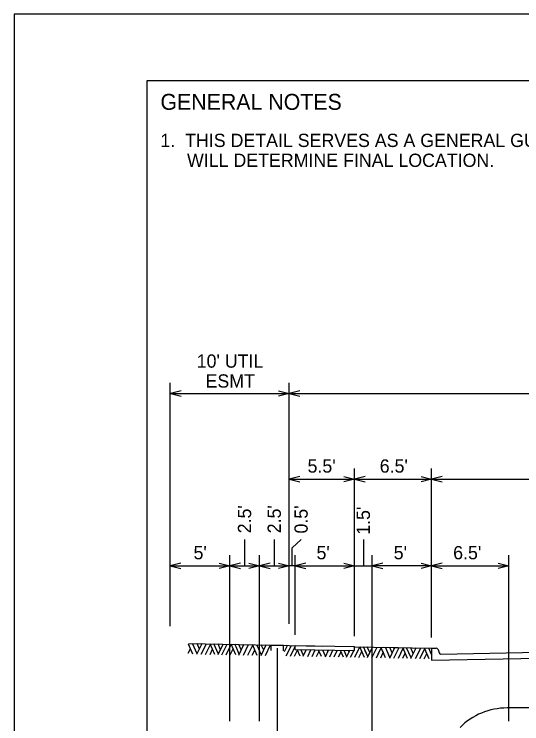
# Model space of a CAD drawing. Extents: x 2082877.3 to 2082885.8, y 13331283.2 to 13331294.2.
# Drawn here: x 2082877.29 to 2082881.1, y 13331288.87 to 13331294.21 of the extents above; entities that cross this region are included whole.
import ezdxf

# ---------------------------------------------------------------- set-up
doc = ezdxf.new("R2010")
doc.units = 0
for name, color, linetype in [('Default', 7, 'Continuous'), ('Detail', 7, 'Continuous'), ('Detail Label', 7, 'Continuous'), ('Non-Print', 7, 'Continuous'), ('Sheet Title Block', 7, 'Continuous')]:
    doc.layers.add(name, color=color, linetype=linetype)

msp = doc.modelspace()

# ---------------------------------------------------------------- linework, layer by layer
at = {"layer": 'Default'}
msp.add_line((2082878.4599, 13331289.6044), (2082878.4599, 13331291.4359), dxfattribs=at)
at = {"layer": 'Detail'}
for p, q in [((2082879.3538, 13331289.6209), (2082879.3538, 13331291.4359)), ((2082878.5954, 13331289.3992), (2082878.6119, 13331289.4335)), ((2082878.5954, 13331289.3992), (2082878.6119, 13331289.4335)), ((2082878.6299, 13331289.3931), (2082878.5968, 13331289.4681)), ((2082878.6299, 13331289.3931), (2082878.5968, 13331289.4681)), ((2082878.5969, 13331289.4739), (2082879.6069, 13331289.4537)), ((2082878.5969, 13331289.4739), (2082879.6069, 13331289.4537)), ((2082878.6617, 13331289.3957), (2082878.6276, 13331289.4733)), ((2082878.6617, 13331289.3957), (2082878.6276, 13331289.4733)), ((2082878.6602, 13331289.3925), (2082878.6988, 13331289.4719)), ((2082878.6602, 13331289.3925), (2082878.6988, 13331289.4719)), ((2082878.679, 13331289.4314), (2082878.661, 13331289.4726)), ((2082878.679, 13331289.4314), (2082878.661, 13331289.4726)), ((2082878.6948, 13331289.465), (2082878.6918, 13331289.472)), ((2082878.6948, 13331289.465), (2082878.6918, 13331289.472)), ((2082878.6922, 13331289.3918), (2082878.731, 13331289.4712)), ((2082878.6922, 13331289.3918), (2082878.731, 13331289.4712)), ((2082878.7254, 13331289.3912), (2082878.7615, 13331289.4658)), ((2082878.7254, 13331289.3912), (2082878.7615, 13331289.4658)), ((2082878.7593, 13331289.3905), (2082878.7777, 13331289.4291)), ((2082878.7593, 13331289.3905), (2082878.7777, 13331289.4291)), ((2082878.7953, 13331289.3898), (2082878.7594, 13331289.4707)), ((2082878.7953, 13331289.3898), (2082878.7594, 13331289.4707)), ((2082878.8217, 13331289.3929), (2082878.7877, 13331289.4701)), ((2082878.8217, 13331289.3929), (2082878.7877, 13331289.4701)), ((2082878.8379, 13331289.4261), (2082878.8189, 13331289.4695)), ((2082878.8379, 13331289.4261), (2082878.8189, 13331289.4695)), ((2082878.8198, 13331289.3893), (2082878.8584, 13331289.4687)), ((2082878.8198, 13331289.3893), (2082878.8584, 13331289.4687)), ((2082878.8487, 13331289.3887), (2082878.8873, 13331289.4681)), ((2082878.8487, 13331289.3887), (2082878.8873, 13331289.4681)), ((2082878.8548, 13331289.4607), (2082878.8513, 13331289.4688)), ((2082878.8548, 13331289.4607), (2082878.8513, 13331289.4688)), ((2082878.8804, 13331289.3881), (2082878.918, 13331289.4663)), ((2082878.8804, 13331289.3881), (2082878.918, 13331289.4663)), ((2082878.911, 13331289.3875), (2082878.9328, 13331289.4328)), ((2082878.911, 13331289.3875), (2082878.9328, 13331289.4328)), ((2082878.9532, 13331289.3866), (2082878.9177, 13331289.4675)), ((2082878.9532, 13331289.3866), (2082878.9177, 13331289.4675)), ((2082878.9544, 13331289.4486), (2082878.9465, 13331289.4669)), ((2082878.9544, 13331289.4486), (2082878.9465, 13331289.4669)), ((2082878.9789, 13331289.3933), (2082878.9544, 13331289.4486)), ((2082878.9789, 13331289.3933), (2082878.9544, 13331289.4486)), ((2082878.994, 13331289.424), (2082878.9752, 13331289.4663)), ((2082878.994, 13331289.424), (2082878.9752, 13331289.4663)), ((2082878.9755, 13331289.3862), (2082879.0142, 13331289.4656)), ((2082878.9755, 13331289.3862), (2082879.0142, 13331289.4656)), ((2082879.0101, 13331289.4572), (2082879.0065, 13331289.4657)), ((2082879.0101, 13331289.4572), (2082879.0065, 13331289.4657)), ((2082879.0101, 13331289.3855), (2082879.0491, 13331289.4649)), ((2082879.0101, 13331289.3855), (2082879.0491, 13331289.4649)), ((2082879.0433, 13331289.3848), (2082879.0798, 13331289.4594)), ((2082879.0433, 13331289.3848), (2082879.0798, 13331289.4594)), ((2082879.1132, 13331289.3834), (2082879.0775, 13331289.4643)), ((2082879.1132, 13331289.3834), (2082879.0775, 13331289.4643)), ((2082879.145, 13331289.386), (2082879.1109, 13331289.4636)), ((2082879.145, 13331289.386), (2082879.1109, 13331289.4636)), ((2082879.1435, 13331289.3828), (2082879.1822, 13331289.4622)), ((2082879.1435, 13331289.3828), (2082879.1822, 13331289.4622)), ((2082879.1623, 13331289.4217), (2082879.1443, 13331289.463)), ((2082879.1623, 13331289.4217), (2082879.1443, 13331289.463)), ((2082879.1781, 13331289.4553), (2082879.1751, 13331289.4623)), ((2082879.1781, 13331289.4553), (2082879.1751, 13331289.4623)), ((2082879.1756, 13331289.3822), (2082879.2144, 13331289.4616)), ((2082879.1756, 13331289.3822), (2082879.2144, 13331289.4616)), ((2082879.2185, 13331289.4196), (2082879.2185, 13331289.4615)), ((2082879.2185, 13331289.4615), (2082879.3126, 13331289.4596)), ((2082879.2648, 13331289.438), (2082879.2648, 13331287.8823)), ((2082879.3126, 13331289.4175), (2082879.3126, 13331289.4596)), ((2082879.3193, 13331289.4128), (2082879.3417, 13331289.459)), ((2082879.332, 13331289.379), (2082879.3706, 13331289.4584)), ((2082879.332, 13331289.379), (2082879.3706, 13331289.4584)), ((2082879.3381, 13331289.451), (2082879.3346, 13331289.4591)), ((2082879.3381, 13331289.451), (2082879.3346, 13331289.4591)), ((2082879.3637, 13331289.3784), (2082879.3985, 13331289.4506)), ((2082879.3985, 13331289.4284), (2082879.3985, 13331289.4581)), ((2082879.3985, 13331289.4581), (2082879.8451, 13331289.4492)), ((2082879.3985, 13331289.4284), (2082879.8451, 13331289.4194)), ((2082879.4365, 13331289.377), (2082879.4141, 13331289.428)), ((2082879.8451, 13331289.4194), (2082879.8451, 13331289.4492)), ((2082879.8451, 13331289.4489), (2082880.4258, 13331289.4373)), ((2082879.847, 13331289.3687), (2082879.8854, 13331289.4484)), ((2082879.9199, 13331289.3673), (2082879.8848, 13331289.4472)), ((2082879.9456, 13331289.374), (2082879.9129, 13331289.4479)), ((2082879.9606, 13331289.4047), (2082879.9419, 13331289.447)), ((2082879.9422, 13331289.3668), (2082879.9809, 13331289.4462)), ((2082879.9768, 13331289.3661), (2082880.0157, 13331289.4455)), ((2082880.01, 13331289.3655), (2082880.0487, 13331289.4449)), ((2082880.0799, 13331289.3641), (2082880.0464, 13331289.44)), ((2082880.0659, 13331289.4445), (2082880.3873, 13331289.4381)), ((2082880.1117, 13331289.3667), (2082880.0776, 13331289.4443)), ((2082880.1117, 13331289.3667), (2082880.0776, 13331289.4443)), ((2082880.1102, 13331289.3635), (2082880.1488, 13331289.4429)), ((2082880.1102, 13331289.3635), (2082880.1488, 13331289.4429)), ((2082880.129, 13331289.4024), (2082880.111, 13331289.4436)), ((2082880.129, 13331289.4024), (2082880.111, 13331289.4436)), ((2082880.1448, 13331289.436), (2082880.1418, 13331289.443)), ((2082880.1448, 13331289.436), (2082880.1418, 13331289.443)), ((2082880.1422, 13331289.3628), (2082880.181, 13331289.4422)), ((2082880.1422, 13331289.3628), (2082880.181, 13331289.4422)), ((2082880.1754, 13331289.3622), (2082880.2115, 13331289.4368)), ((2082880.1754, 13331289.3622), (2082880.2115, 13331289.4368)), ((2082880.2453, 13331289.3608), (2082880.2093, 13331289.4417)), ((2082880.2453, 13331289.3608), (2082880.2093, 13331289.4417)), ((2082880.2717, 13331289.3639), (2082880.2377, 13331289.4411)), ((2082880.2717, 13331289.3639), (2082880.2377, 13331289.4411)), ((2082880.2879, 13331289.3971), (2082880.2689, 13331289.4405)), ((2082880.2879, 13331289.3971), (2082880.2689, 13331289.4405)), ((2082880.2698, 13331289.3603), (2082880.3084, 13331289.4397)), ((2082880.2698, 13331289.3603), (2082880.3084, 13331289.4397)), ((2082880.3048, 13331289.4317), (2082880.3013, 13331289.4398)), ((2082880.3048, 13331289.4317), (2082880.3013, 13331289.4398)), ((2082880.3044, 13331289.3595), (2082880.3434, 13331289.4389)), ((2082880.3044, 13331289.3595), (2082880.3434, 13331289.4389)), ((2082880.3376, 13331289.3589), (2082880.3764, 13331289.4383)), ((2082880.3376, 13331289.3589), (2082880.3764, 13331289.4383)), ((2082880.4075, 13331289.3575), (2082880.374, 13331289.4334)), ((2082880.4075, 13331289.3575), (2082880.374, 13331289.4334)), ((2082880.4258, 13331289.3897), (2082880.4047, 13331289.4377)), ((2082880.4258, 13331289.4376), (2082880.4602, 13331289.4376)), ((2082880.4258, 13331289.4376), (2082880.4258, 13331289.3474)), ((2082879.0761, 13331289.3842), (2082879.0953, 13331289.4238)), ((2082879.0761, 13331289.3842), (2082879.0953, 13331289.4238)), ((2082879.3944, 13331289.3778), (2082879.4162, 13331289.4232)), ((2082879.3944, 13331289.3778), (2082879.4162, 13331289.4232)), ((2082879.4623, 13331289.3836), (2082879.4428, 13331289.4275)), ((2082879.4589, 13331289.3765), (2082879.4828, 13331289.4256)), ((2082879.4935, 13331289.3758), (2082879.5175, 13331289.4249)), ((2082879.5266, 13331289.3752), (2082879.5506, 13331289.4242)), ((2082879.5594, 13331289.3745), (2082879.5786, 13331289.4141)), ((2082879.5594, 13331289.3745), (2082879.5786, 13331289.4141)), ((2082879.5966, 13331289.3738), (2082879.5745, 13331289.4238)), ((2082879.6283, 13331289.3764), (2082879.6078, 13331289.4231)), ((2082879.6283, 13331289.3764), (2082879.6078, 13331289.4231)), ((2082879.6268, 13331289.3731), (2082879.6507, 13331289.4222)), ((2082879.6268, 13331289.3731), (2082879.6507, 13331289.4222)), ((2082879.6456, 13331289.4121), (2082879.6411, 13331289.4224)), ((2082879.6456, 13331289.4121), (2082879.6411, 13331289.4224)), ((2082879.6589, 13331289.3725), (2082879.6829, 13331289.4216)), ((2082879.6589, 13331289.3725), (2082879.6829, 13331289.4216)), ((2082879.6921, 13331289.3718), (2082879.7158, 13331289.4209)), ((2082879.6921, 13331289.3718), (2082879.7158, 13331289.4209)), ((2082879.7259, 13331289.3712), (2082879.7444, 13331289.4097)), ((2082879.7259, 13331289.3712), (2082879.7444, 13331289.4097)), ((2082879.762, 13331289.3704), (2082879.7398, 13331289.4204)), ((2082879.762, 13331289.3704), (2082879.7398, 13331289.4204)), ((2082879.7884, 13331289.3735), (2082879.7679, 13331289.4199)), ((2082879.7884, 13331289.3735), (2082879.7679, 13331289.4199)), ((2082879.7865, 13331289.37), (2082879.8103, 13331289.419)), ((2082879.7865, 13331289.37), (2082879.8103, 13331289.419)), ((2082879.8045, 13331289.4067), (2082879.7991, 13331289.4192)), ((2082879.8045, 13331289.4067), (2082879.7991, 13331289.4192)), ((2082879.8153, 13331289.3694), (2082879.8392, 13331289.4184)), ((2082879.8153, 13331289.3694), (2082879.8392, 13331289.4184)), ((2082879.847, 13331289.3687), (2082879.8707, 13331289.4178)), ((2082879.8777, 13331289.3681), (2082879.8995, 13331289.4135)), ((2082879.8777, 13331289.3681), (2082879.8995, 13331289.4135)), ((2082879.9199, 13331289.3673), (2082879.8979, 13331289.4173)), ((2082879.9456, 13331289.374), (2082879.9267, 13331289.4167)), ((2082879.9422, 13331289.3668), (2082879.9661, 13331289.4159)), ((2082879.9606, 13331289.4047), (2082879.9556, 13331289.4161)), ((2082879.9768, 13331289.3661), (2082880.0009, 13331289.4152)), ((2082880.01, 13331289.3655), (2082880.0339, 13331289.4145)), ((2082880.0428, 13331289.3648), (2082880.0619, 13331289.4045)), ((2082880.0428, 13331289.3648), (2082880.0619, 13331289.4045)), ((2082880.0799, 13331289.3641), (2082880.0578, 13331289.4141)), ((2082880.2093, 13331289.3615), (2082880.2277, 13331289.4001)), ((2082880.2093, 13331289.3615), (2082880.2277, 13331289.4001)), ((2082880.3044, 13331289.3595), (2082880.3285, 13331289.4086)), ((2082880.3044, 13331289.3595), (2082880.3285, 13331289.4086)), ((2082880.3376, 13331289.3589), (2082880.3616, 13331289.4079)), ((2082880.3376, 13331289.3589), (2082880.3616, 13331289.4079)), ((2082880.3704, 13331289.3582), (2082880.3896, 13331289.3979)), ((2082880.3704, 13331289.3582), (2082880.3896, 13331289.3979)), ((2082880.3704, 13331289.3582), (2082880.3896, 13331289.3979)), ((2082880.3704, 13331289.3582), (2082880.3896, 13331289.3979)), ((2082880.4075, 13331289.3575), (2082880.3854, 13331289.4075)), ((2082880.4075, 13331289.3575), (2082880.3854, 13331289.4075)), ((2082880.4258, 13331289.3474), (2082881.8114, 13331289.3751)), ((2082880.4737, 13331289.4279), (2082880.482, 13331289.4032)), ((2082880.4958, 13331289.3934), (2082881.8105, 13331289.4197)), ((2082884.0642, 13331288.9876), (2082880.9931, 13331288.9876))]:
    msp.add_line(p, q, dxfattribs=at)
for centre, radius, start, end in [((2082880.4602, 13331289.4233), 0.0143, 18.5502, 90), ((2082880.4956, 13331289.4077), 0.0143, 198.5502, 271.1458), ((2082880.9931, 13331288.4876), 0.5, 90, 135)]:
    msp.add_arc(centre, radius, start, end, dxfattribs=at)
at = {"layer": 'Detail Label'}
for p, q in [((2082878.4605, 13331291.3559), (2082879.3538, 13331291.3559)), ((2082879.3538, 13331291.3559), (2082884.2671, 13331291.3559)), ((2082879.8451, 13331289.5292), (2082879.8451, 13331290.7893)), ((2082880.4258, 13331289.5181), (2082880.4258, 13331290.7893)), ((2082879.3538, 13331290.7093), (2082879.8451, 13331290.7093)), ((2082879.8451, 13331290.7093), (2082880.4258, 13331290.7093)), ((2082880.4258, 13331290.7093), (2082883.1951, 13331290.7093)), ((2082879.0187, 13331290.2567), (2082879.0187, 13331290.0567)), ((2082879.2421, 13331290.2567), (2082879.2421, 13331290.0567)), ((2082879.3761, 13331290.1924), (2082879.4441, 13331290.2567)), ((2082879.9121, 13331290.2567), (2082879.9121, 13331290.0567)), ((2082879.3761, 13331290.0567), (2082879.3761, 13331290.1924)), ((2082878.9069, 13331288.8876), (2082878.9069, 13331290.1367)), ((2082879.1305, 13331288.8876), (2082879.1305, 13331290.1367)), ((2082879.3985, 13331289.5381), (2082879.3985, 13331290.1367)), ((2082879.9791, 13331288.2775), (2082879.9791, 13331290.1367)), ((2082881.0065, 13331288.8876), (2082881.0065, 13331290.1367)), ((2082878.4599, 13331290.0567), (2082878.9069, 13331290.0567)), ((2082878.9069, 13331290.0567), (2082879.1305, 13331290.0567)), ((2082879.1305, 13331290.0567), (2082879.3538, 13331290.0567)), ((2082879.3985, 13331290.0567), (2082879.3538, 13331290.0567)), ((2082879.3985, 13331290.0567), (2082879.8451, 13331290.0567)), ((2082879.8451, 13331290.0567), (2082879.9791, 13331290.0567)), ((2082880.4258, 13331290.0567), (2082879.9791, 13331290.0567)), ((2082880.4258, 13331290.0567), (2082881.0065, 13331290.0567))]:
    msp.add_line(p, q, dxfattribs=at)
for points in [[(2082878.5405, 13331291.3759), (2082878.4605, 13331291.3559), (2082878.5405, 13331291.3359)], [(2082878.5405, 13331291.3759), (2082878.4605, 13331291.3559), (2082878.5405, 13331291.3359)], [(2082879.2738, 13331291.3759), (2082879.3538, 13331291.3559), (2082879.2738, 13331291.3359)], [(2082879.2738, 13331291.3759), (2082879.3538, 13331291.3559), (2082879.2738, 13331291.3359)], [(2082879.4338, 13331291.3759), (2082879.3538, 13331291.3559), (2082879.4338, 13331291.3359)], [(2082879.4338, 13331291.3759), (2082879.3538, 13331291.3559), (2082879.4338, 13331291.3359)], [(2082879.4338, 13331290.7293), (2082879.3538, 13331290.7093), (2082879.4338, 13331290.6893)], [(2082879.4338, 13331290.7293), (2082879.3538, 13331290.7093), (2082879.4338, 13331290.6893)], [(2082879.7651, 13331290.7293), (2082879.8451, 13331290.7093), (2082879.7651, 13331290.6893)], [(2082879.7651, 13331290.7293), (2082879.8451, 13331290.7093), (2082879.7651, 13331290.6893)], [(2082879.9251, 13331290.7293), (2082879.8451, 13331290.7093), (2082879.9251, 13331290.6893)], [(2082879.9251, 13331290.7293), (2082879.8451, 13331290.7093), (2082879.9251, 13331290.6893)], [(2082880.3458, 13331290.7293), (2082880.4258, 13331290.7093), (2082880.3458, 13331290.6893)], [(2082880.3458, 13331290.7293), (2082880.4258, 13331290.7093), (2082880.3458, 13331290.6893)], [(2082880.5058, 13331290.7293), (2082880.4258, 13331290.7093), (2082880.5058, 13331290.6893)], [(2082880.5058, 13331290.7293), (2082880.4258, 13331290.7093), (2082880.5058, 13331290.6893)], [(2082878.5399, 13331290.0767), (2082878.4599, 13331290.0567), (2082878.5399, 13331290.0367)], [(2082878.5399, 13331290.0767), (2082878.4599, 13331290.0567), (2082878.5399, 13331290.0367)], [(2082878.8269, 13331290.0767), (2082878.9069, 13331290.0567), (2082878.8269, 13331290.0367)], [(2082878.9869, 13331290.0767), (2082878.9069, 13331290.0567), (2082878.9869, 13331290.0367)], [(2082879.0505, 13331290.0767), (2082879.1305, 13331290.0567), (2082879.0505, 13331290.0367)], [(2082879.0505, 13331290.0767), (2082879.1305, 13331290.0567), (2082879.0505, 13331290.0367)], [(2082879.2105, 13331290.0767), (2082879.1305, 13331290.0567), (2082879.2105, 13331290.0367)], [(2082879.2105, 13331290.0767), (2082879.1305, 13331290.0567), (2082879.2105, 13331290.0367)], [(2082879.2738, 13331290.0767), (2082879.3538, 13331290.0567), (2082879.2738, 13331290.0367)], [(2082879.2738, 13331290.0767), (2082879.3538, 13331290.0567), (2082879.2738, 13331290.0367)], [(2082879.4785, 13331290.0767), (2082879.3985, 13331290.0567), (2082879.4785, 13331290.0367)], [(2082879.4785, 13331290.0767), (2082879.3985, 13331290.0567), (2082879.4785, 13331290.0367)], [(2082879.7651, 13331290.0767), (2082879.8451, 13331290.0567), (2082879.7651, 13331290.0367)], [(2082880.0591, 13331290.0767), (2082879.9791, 13331290.0567), (2082880.0591, 13331290.0367)], [(2082880.0591, 13331290.0767), (2082879.9791, 13331290.0567), (2082880.0591, 13331290.0367)], [(2082880.3458, 13331290.0767), (2082880.4258, 13331290.0567), (2082880.3458, 13331290.0367)], [(2082880.5058, 13331290.0767), (2082880.4258, 13331290.0567), (2082880.5058, 13331290.0367)], [(2082880.5058, 13331290.0767), (2082880.4258, 13331290.0567), (2082880.5058, 13331290.0367)], [(2082880.9265, 13331290.0767), (2082881.0065, 13331290.0567), (2082880.9265, 13331290.0367)]]:
    msp.add_lwpolyline(points, dxfattribs=at)
at = {"layer": 'Non-Print'}
msp.add_lwpolyline([(2082877.2856, 13331283.211), (2082885.7856, 13331283.211), (2082885.7856, 13331294.211), (2082877.2856, 13331294.211)], close=True, dxfattribs=at)
at = {"layer": 'Sheet Title Block'}
msp.add_lwpolyline([(2082878.2856, 13331293.711), (2082885.2856, 13331293.711), (2082885.2856, 13331285.211), (2082878.2856, 13331285.211)], close=True, dxfattribs=at)

# ---------------------------------------------------------------- texts
at = {"layer": 'Detail Label'}
for s, height, p in [('GENERAL NOTES', 0.12, (2082878.3856, 13331293.491)), ("10' UTIL ", 0.1, (2082878.6585, 13331291.5494)), ('ESMT', 0.1, (2082878.7251, 13331291.3994)), ("5.5'", 0.1, (2082879.4923, 13331290.7593)), ("6.5'", 0.1, (2082880.0353, 13331290.7593)), ("5'", 0.1, (2082878.6346, 13331290.1067)), ("5'", 0.1, (2082879.5597, 13331290.1067)), ("5'", 0.1, (2082880.1404, 13331290.1067)), ("6.5'", 0.1, (2082880.5877, 13331290.1067))]:
    msp.add_text(s, height=height, dxfattribs=at).set_placement(p)
for s, rotation, p in [('1.  THIS DETAIL SERVES AS A GENERAL GUIDE ONLY.  CITY ENGINEER AND UTILITY PROVIDERS ', 359.9997, (2082878.3856, 13331293.211)), ('WILL DETERMINE FINAL LOCATION.', 359.9997, (2082878.5856, 13331293.061)), ("2.5'", 90, (2082879.068, 13331290.3027)), ("2.5'", 90, (2082879.2915, 13331290.3027)), ("0.5'", 90, (2082879.4934, 13331290.3009)), ("1.5'", 90, (2082879.9615, 13331290.2915))]:
    msp.add_text(s, height=0.1, rotation=rotation, dxfattribs=at).set_placement(p)

doc.saveas('drawing.dxf')
